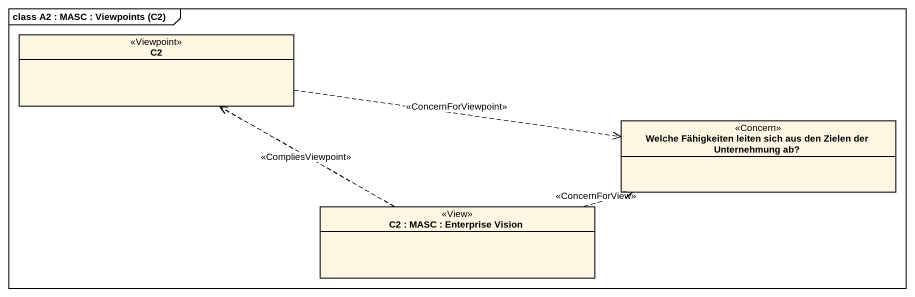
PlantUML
@startuml
mainframe class A2 : MASC : Viewpoints (C2)
hide circle
hide empty members
class C2 <<Viewpoint>>
class "Welche Fähigkeiten leiten sich aus den Zielen der Unternehmung ab?" as Welche_Fähigkeiten_leiten <<Concern>>
class "C2 : MASC : Enterprise Vision" as C2_MASC_Enterprise_Vision <<View>>
C2 .right.> Welche_Fähigkeiten_leiten : <<ConcernForViewpoint>>
C2_MASC_Enterprise_Vision .left.> C2 : <<CompliesViewpoint>>
C2_MASC_Enterprise_Vision .right.> Welche_Fähigkeiten_leiten : <<ConcernForView>>
@enduml
